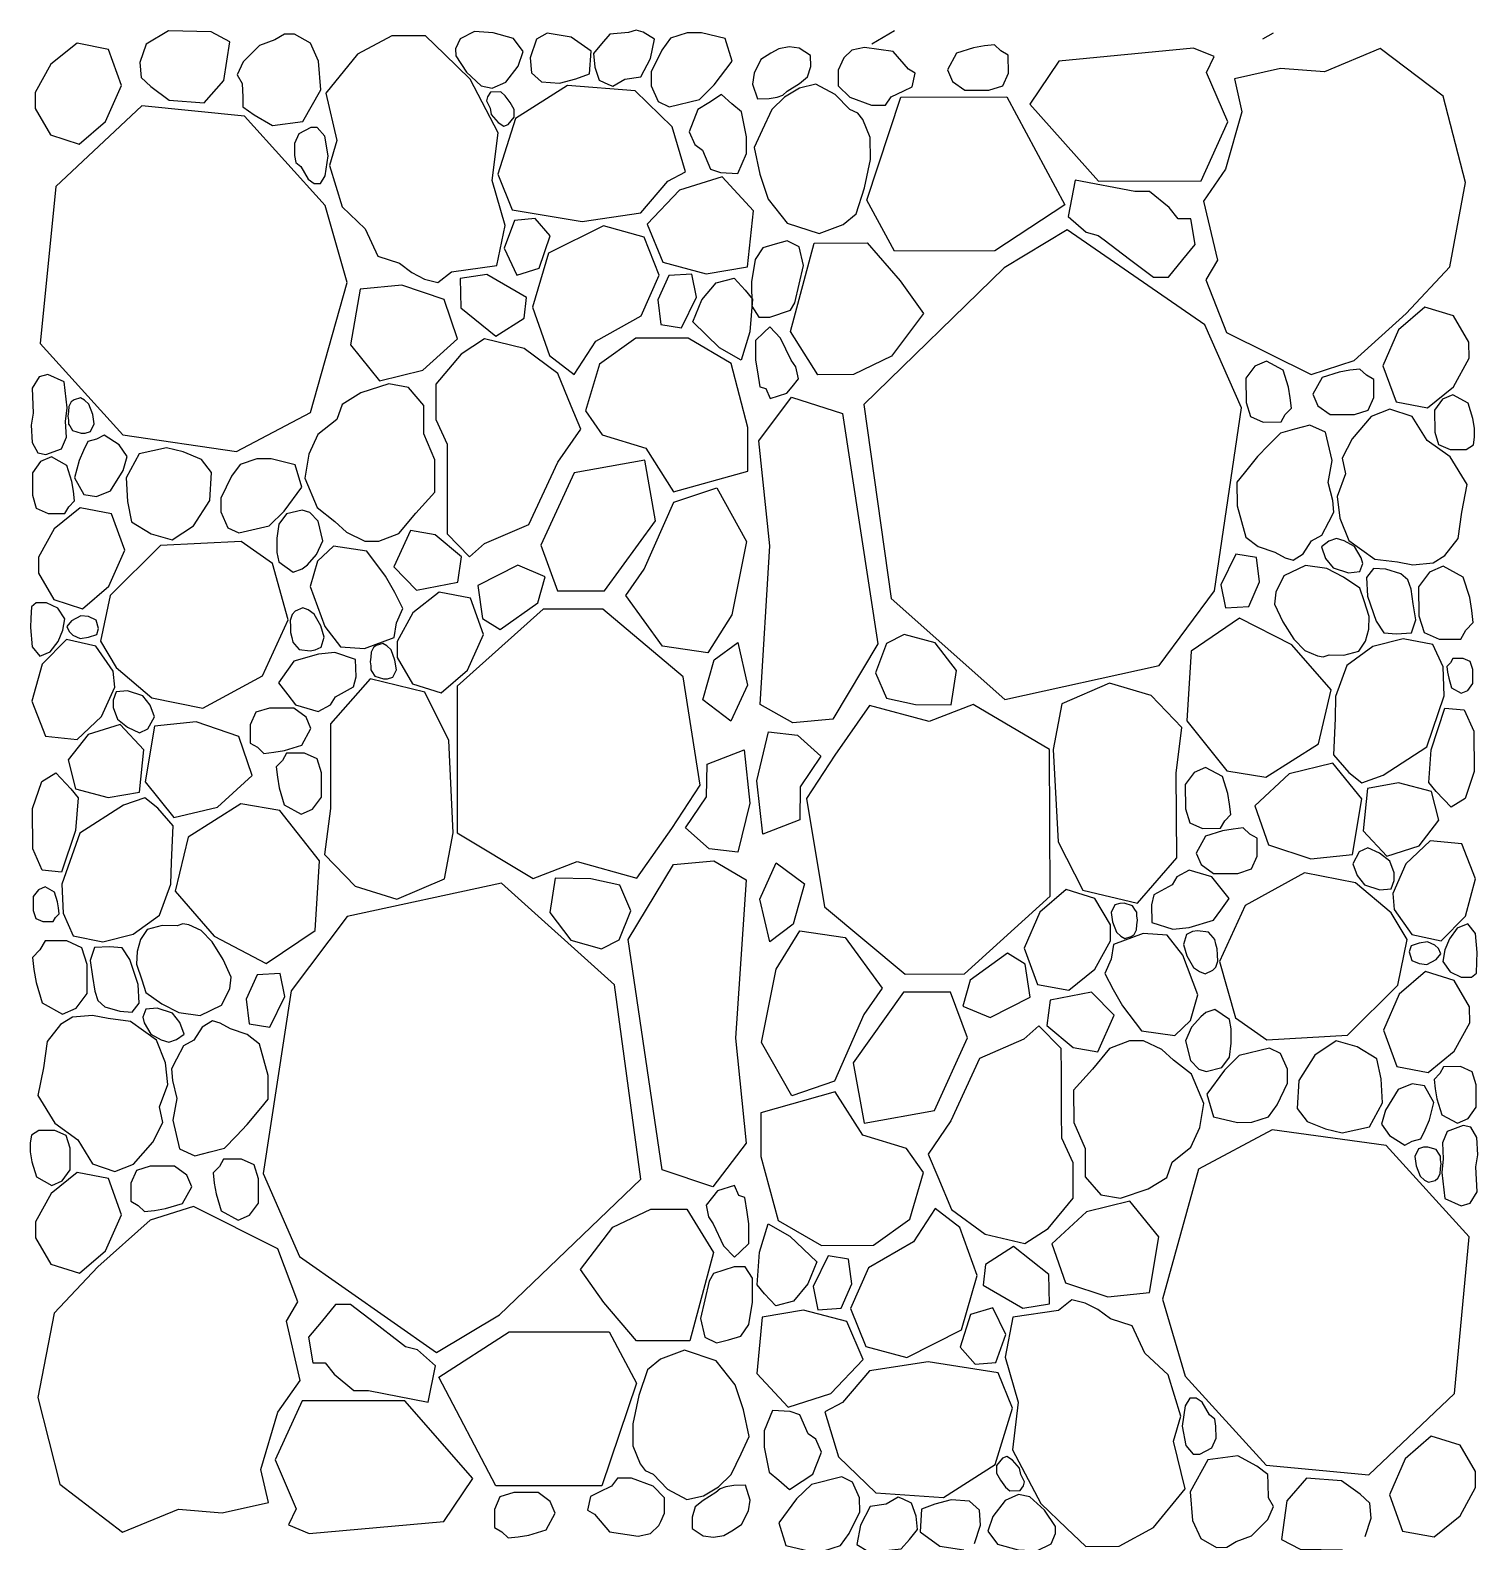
# Model space of a CAD drawing. Header units: millimetres. Extents: x 10227 to 13232, y 2 to 9351.
# Drawn here: x 11743.6 to 11919.5, y 7292.8 to 7476.5 of the extents above; entities that cross this region are included whole.
import ezdxf

# ---------------------------------------------------------------- set-up
doc = ezdxf.new("R2010")
doc.units = ezdxf.units.MM
doc.layers.add('RETINO', color=20, linetype='Continuous')

msp = doc.modelspace()

# ---------------------------------------------------------------- linework, layer by layer
at = {"layer": 'RETINO'}
for points in [[(11760.39, 7476.45), (11757.64, 7474.86)], [(11767.11, 7470.44), (11767.82, 7475.14), (11765.55, 7476.32), (11760.39, 7476.45)], [(11796.6, 7471.44), (11798.36, 7469.77), (11799.71, 7469.51), (11801.38, 7470.21), (11802.88, 7472.17), (11803.49, 7473.93), (11802.31, 7475.51), (11799.83, 7476.23), (11797.56, 7476.37), (11795.81, 7475.5), (11795.25, 7474.28), (11795.28, 7473.43), (11796.6, 7471.44)], [(11815.82, 7470.6), (11817.79, 7470.85), (11818.97, 7473.11), (11819.44, 7475.46), (11818.07, 7476.29), (11817.23, 7476.53), (11816.3, 7476.27), (11814.03, 7476.04), (11813.02, 7474.9), (11812.03, 7473.69), (11812.18, 7472.06), (11812.73, 7470.48), (11813.86, 7469.94), (11814.36, 7469.72), (11815.82, 7470.6)], [(11821.21, 7467.24), (11824.91, 7468.12), (11826.71, 7469.88), (11828.89, 7472.79), (11828.05, 7475.53), (11825.14, 7476.23), (11823.43, 7476.23), (11821.4, 7475.57), (11820.33, 7474.13), (11819.05, 7471.48), (11819.05, 7469.79), (11819.89, 7467.87), (11821.21, 7467.24)], [(11848.62, 7476.45), (11845.87, 7474.86)], [(11746.03, 7463.8), (11749.52, 7462.7), (11752.72, 7465.44), (11754.66, 7469.81), (11753.07, 7474.21), (11749.26, 7474.95), (11746.08, 7472.4), (11744.17, 7468.96), (11744.17, 7467.01), (11746.03, 7463.8)], [(11757.64, 7474.86), (11756.89, 7472.62), (11757.04, 7470.78)], [(11773.02, 7464.96), (11776.7, 7465.42), (11778.88, 7469.29), (11778.6, 7472.78), (11777.62, 7474.96), (11775.7, 7476.07), (11774.46, 7476.05), (11773.29, 7475.37), (11771.43, 7474.67), (11769.44, 7472.7), (11768.73, 7471.13), (11769.34, 7470.07), (11769.39, 7468.39), (11769.41, 7467.24), (11770.77, 7466.24), (11773.02, 7464.96)], [(11794.75, 7447.17), (11800.3, 7447.93), (11801.28, 7452.81), (11799.71, 7458.28), (11800.44, 7464.06), (11797.04, 7470.6), (11793.91, 7473.62), (11791.6, 7475.86), (11787.53, 7475.86), (11783.36, 7473.62), (11779.48, 7468.9), (11780.85, 7463.12), (11779.94, 7460.08), (11781.46, 7455.06), (11784.27, 7452.4), (11785.8, 7449.09), (11788.45, 7448.22), (11789.96, 7447.08), (11791.49, 7446.27), (11793.11, 7445.87), (11794.75, 7447.17)], [(11805.1, 7475.43), (11804.35, 7473.19), (11804.51, 7471.35)], [(11806.41, 7476.18), (11805.1, 7475.43)], [(11811.54, 7471.23), (11811.73, 7473.97), (11809.33, 7475.7), (11806.41, 7476.18)], [(11835.57, 7469.11), (11837.09, 7470.06), (11838.05, 7470.87), (11838.43, 7472.13), (11838.42, 7473.47), (11837.04, 7474.36), (11835.81, 7474.52), (11834.55, 7474.29), (11833.57, 7473.76), (11832.39, 7472.98), (11831.55, 7471.31), (11831.37, 7469.99), (11831.96, 7468.19), (11833.37, 7468.23), (11834.36, 7468.39), (11835.04, 7468.64), (11835.57, 7469.11)], [(11850.3, 7471.8), (11848.46, 7473.95), (11844.98, 7474.45), (11843.45, 7474.12), (11842.47, 7473.16), (11842.23, 7472.66), (11841.76, 7471.66), (11841.77, 7469.79), (11843.19, 7468.39), (11845.81, 7467.41), (11847.53, 7467.42), (11848.23, 7468.42), (11849.75, 7469.16), (11850.77, 7469.66), (11851.12, 7471.31), (11850.3, 7471.8)], [(11858.24, 7474.41), (11856.17, 7473.76), (11855.06, 7471.72), (11855.66, 7470.31), (11857.15, 7469.23), (11860.1, 7469.25), (11861.79, 7469.78), (11862.46, 7471.32), (11862.45, 7473.52), (11861.56, 7474.02), (11860.77, 7474.77), (11859.54, 7474.62), (11858.24, 7474.41)], [(11894.64, 7476.18), (11893.33, 7475.43)], [(11886.55, 7471.38), (11887.48, 7473.33), (11884.95, 7474.36), (11868.59, 7472.79), (11865.08, 7467.55), (11873.42, 7458.17), (11885.91, 7458.24), (11889.15, 7465.41), (11886.55, 7471.38)], [(11895.55, 7471.9), (11889.94, 7470.62), (11890.85, 7466.63), (11888.86, 7459.64), (11886.16, 7455.76), (11887.87, 7448.57), (11886.48, 7446.2), (11888.97, 7439.8), (11899.26, 7434.68), (11904.51, 7436.38), (11910.82, 7442.11), (11916.12, 7447.76), (11918.02, 7458.02), (11915.3, 7468.53), (11907.64, 7474.31), (11900.87, 7471.49), (11895.55, 7471.9)], [(11757.04, 7470.78), (11758.23, 7469.71)], [(11804.51, 7471.35), (11805.69, 7470.28)], [(11805.69, 7470.28), (11807.9, 7470.11), (11809.89, 7470.63), (11811.54, 7471.23)], [(11758.23, 7469.71), (11760.44, 7468.05), (11764.7, 7467.72), (11767.11, 7470.44)], [(11799.61, 7466.3), (11800.43, 7465.31), (11801.14, 7464.88), (11801.66, 7465.07), (11802.4, 7465.96), (11802.4, 7466.88), (11801.91, 7467.76), (11801.3, 7468.58), (11800.78, 7469.05), (11799.51, 7469), (11799.13, 7468.44), (11799.02, 7467.97), (11799.45, 7467.08), (11799.61, 7466.3)], [(11800.41, 7459.02), (11802.14, 7454.7), (11810.64, 7453.29), (11817.77, 7454.35), (11821.05, 7458.2), (11823.23, 7459.32), (11821.59, 7464.78), (11817.08, 7469.18), (11808.86, 7469.83), (11802.53, 7465.82), (11800.41, 7459.02)], [(11843.19, 7466.91), (11841.42, 7468.72), (11839.07, 7469.96), (11837.06, 7469.49), (11835.25, 7468.41), (11833.69, 7466.9), (11832.52, 7464.38), (11831.54, 7462.27), (11832.23, 7459.02), (11833.28, 7455.99), (11835.58, 7453.1), (11839.45, 7451.84), (11842.38, 7452.93), (11843.94, 7454.23), (11844.99, 7457.38), (11845.69, 7460.81), (11845.67, 7463.49), (11844.77, 7465.67), (11844.17, 7466.47), (11843.19, 7466.91)], [(11779.4, 7455.22), (11769.59, 7466.09), (11757.14, 7467.36), (11746.68, 7457.52), (11744.78, 7438.47), (11754.82, 7427.35), (11768.64, 7425.34), (11777.63, 7430.08), (11782.09, 7445.87), (11779.4, 7455.22)], [(11829.57, 7459.12), (11830.62, 7461.56), (11830.62, 7463.56), (11830.02, 7466.6), (11828.86, 7467.6), (11827.57, 7468.72), (11826.03, 7467.72), (11824.73, 7466.88), (11823.67, 7464.2), (11824.34, 7462.64), (11825.27, 7461.96), (11826.27, 7459.66), (11827.45, 7459.25), (11829.57, 7459.12)], [(11869.32, 7455.29), (11860.8, 7449.73), (11848.63, 7449.66), (11845.26, 7455.88), (11849.39, 7468.38), (11862.29, 7468.45), (11869.32, 7455.29)], [(11776.46, 7459.97), (11777.34, 7458.42), (11778.06, 7457.91), (11778.86, 7457.91), (11779.43, 7458.82), (11779.77, 7461.28), (11779.37, 7463.66), (11778.46, 7464.71), (11777.66, 7464.71), (11776.2, 7463.94), (11775.69, 7462.77), (11775.69, 7461.31), (11775.83, 7460.47), (11776.46, 7459.97)], [(11825.74, 7446.93), (11830.76, 7447.77), (11831.47, 7454.59), (11827.69, 7458.7), (11822.49, 7457.08), (11818.54, 7452.97), (11820.47, 7448.33), (11825.74, 7446.93)], [(11882.02, 7454.99), (11879.62, 7456.95), (11877.85, 7456.94), (11870.57, 7458.3), (11869.72, 7453.88), (11871.91, 7451.97), (11873.39, 7451.59), (11874.09, 7451.04), (11877.17, 7448.72), (11880.1, 7446.51), (11881.91, 7446.52), (11883.66, 7448.65), (11885.18, 7450.5), (11884.62, 7453.6), (11883.11, 7453.59), (11882.02, 7454.99)], [(11804.93, 7453.63), (11802.41, 7453.42), (11801.18, 7450.05), (11802.73, 7446.78), (11805.43, 7447.6), (11806.75, 7451.56), (11804.93, 7453.63)], [(11812.31, 7438.72), (11817.83, 7441.83), (11820.02, 7446.78), (11818.18, 7451.39), (11813.23, 7452.77), (11806.56, 7449.43), (11804.61, 7442.87), (11806.68, 7436.99), (11809.67, 7434.69), (11812.31, 7438.72)], [(11837.01, 7450.21), (11835.57, 7450.92), (11834.13, 7450.51), (11832.62, 7450.08), (11831.67, 7448.66), (11831.24, 7445.95), (11831.26, 7443), (11832.13, 7441.64), (11833.48, 7441.65), (11835.99, 7442.49), (11836.5, 7443.41), (11837.56, 7447.95), (11837.01, 7450.21)], [(11849.3, 7446.08), (11852.14, 7442.1), (11848.27, 7436.9), (11843.65, 7434.69), (11839.29, 7434.66), (11835.99, 7439.92), (11838.84, 7450.66), (11845.28, 7450.7), (11849.3, 7446.08)], [(11886.33, 7440.71), (11869.6, 7452.27), (11861.96, 7447.64), (11844.89, 7431.05), (11848.22, 7407.47), (11862.03, 7395.18), (11880.78, 7399.32), (11887.52, 7408.41), (11890.79, 7430.62), (11886.33, 7440.71)], [(11803.59, 7441.53), (11803.9, 7444.03), (11799.08, 7446.85), (11795.84, 7446.35), (11795.9, 7442.77), (11800.15, 7439.36), (11803.59, 7441.53)], [(11820.22, 7440.77), (11822.71, 7440.37), (11824.56, 7444.08), (11823.99, 7446.9), (11821.17, 7446.74), (11819.84, 7443.76), (11820.22, 7440.77)], [(11788.73, 7445.55), (11783.66, 7445.04), (11782.5, 7438.28), (11786, 7433.93), (11791.29, 7435.2), (11795.51, 7439.03), (11793.89, 7443.8), (11788.73, 7445.55)], [(11831.05, 7439.87), (11829.97, 7436.43), (11827.35, 7437.92), (11824.09, 7441.09), (11825.18, 7443.76), (11826.94, 7445.84), (11829.11, 7446.38), (11830.46, 7444.93), (11831.36, 7443.84), (11831.05, 7439.87)], [(11916.56, 7441.8), (11913.07, 7442.89), (11909.89, 7440.13), (11907.97, 7435.75), (11909.58, 7431.36), (11913.4, 7430.64), (11916.57, 7433.2), (11918.45, 7436.66), (11918.44, 7438.61), (11916.56, 7441.8)], [(11836.06, 7436.44), (11834.78, 7439.1), (11833.47, 7440.5), (11832.75, 7439.81), (11831.72, 7438.81), (11831.74, 7436.43), (11831.96, 7435), (11832.24, 7433.2), (11832.96, 7433), (11833.52, 7431.76), (11835.55, 7432.42), (11836.16, 7433.18), (11836.94, 7434.17), (11836.64, 7435.61), (11836.06, 7436.44)], [(11798.79, 7414.16), (11804.16, 7416.47), (11807.7, 7424.03), (11810.48, 7428.05), (11809.33, 7430.84), (11807.69, 7434.79), (11803.62, 7437.85), (11798.79, 7439.01), (11795.93, 7437.17), (11792.87, 7433.5), (11792.87, 7429.21), (11794.23, 7426.21), (11794.23, 7423.21), (11794.23, 7418.24), (11794.23, 7415.32), (11796.95, 7412.52), (11798.79, 7414.16)], [(11818.41, 7425.72), (11821.75, 7420.41), (11830.8, 7422.93), (11830.8, 7428.25), (11828.76, 7436.02), (11823.52, 7439.09), (11817.18, 7439.09), (11812.76, 7435.95), (11811.05, 7430.29), (11813.1, 7427.36), (11818.41, 7425.72)], [(11896.51, 7433.13), (11895.86, 7435.2), (11893.82, 7436.32), (11892.41, 7435.71), (11891.33, 7434.23), (11891.35, 7431.27), (11891.88, 7429.59), (11893.42, 7428.91), (11895.62, 7428.92), (11896.12, 7429.82), (11896.87, 7430.6), (11896.72, 7431.83), (11896.51, 7433.13)], [(11743.67, 7428.52), (11743.79, 7426.44), (11744.49, 7425.15), (11745.45, 7424.95), (11747.37, 7425.65), (11747.96, 7427.05), (11747.87, 7428.98), (11748.06, 7430.63), (11747.7, 7433.8), (11745.72, 7434.69), (11744.64, 7434.42), (11743.78, 7433.04), (11743.9, 7430), (11743.67, 7428.52)], [(11902.66, 7434.98), (11900.59, 7434.33), (11899.47, 7432.29), (11900.08, 7430.89), (11901.56, 7429.81), (11904.52, 7429.82), (11906.2, 7430.35), (11906.88, 7431.89), (11906.87, 7434.09), (11905.97, 7434.59), (11905.19, 7435.34), (11903.96, 7435.2), (11902.66, 7434.98)], [(11778.43, 7418.51), (11780.6, 7416.8), (11782.01, 7415.51), (11784.23, 7414.42), (11785.92, 7414.42), (11788.38, 7415.35), (11790.43, 7417.84), (11792.76, 7420.37), (11792.76, 7424.32), (11791.4, 7427.49), (11791.4, 7430.92), (11789.53, 7433.11), (11787.14, 7433.55), (11783.74, 7432.44), (11781.47, 7431.05), (11780.82, 7429.21), (11778.54, 7427.41), (11777.43, 7425), (11776.94, 7422.1), (11778.43, 7418.51)], [(11918.92, 7429.35), (11918.34, 7431.22), (11916.5, 7432.22), (11915.23, 7431.68), (11914.26, 7430.34), (11914.28, 7427.68), (11914.75, 7426.17), (11916.14, 7425.56), (11918.11, 7425.57), (11918.99, 7426.14), (11919.13, 7427.07), (11919.11, 7428.18), (11918.92, 7429.35)], [(11748.71, 7427.86), (11749.76, 7427.57), (11750.25, 7427.57), (11750.89, 7427.75), (11751.33, 7428.67), (11751.16, 7429.81), (11750.69, 7431.07), (11750.18, 7431.55), (11749.69, 7431.83), (11748.89, 7431.62), (11748.55, 7431.35), (11748.27, 7430.79), (11748.2, 7430.18), (11748.13, 7429.61), (11748.2, 7429.12), (11748.2, 7428.66), (11748.36, 7428.44), (11748.71, 7427.86)], [(11832.12, 7426.62), (11836.11, 7431.93)], [(11836.11, 7431.93), (11842.28, 7429.93), (11846.6, 7401.94), (11841.14, 7392.8), (11836.24, 7392.33), (11832.3, 7394.59), (11833.47, 7413.87)], [(11907.01, 7412.23), (11909.75, 7411.91), (11911.63, 7411.55), (11914.09, 7411.78), (11915.53, 7412.67), (11917.14, 7414.75), (11917.58, 7417.95), (11918.24, 7421.31), (11916.17, 7424.68), (11913.35, 7426.67), (11911.56, 7429.59), (11908.81, 7430.48), (11906.55, 7429.6), (11904.23, 7426.88), (11903.03, 7424.5), (11903.44, 7422.6), (11902.43, 7419.87), (11902.76, 7417.23), (11903.86, 7414.51), (11907.01, 7412.23)], [(11901.81, 7424.22), (11901, 7427.67), (11899.1, 7428.52), (11897.25, 7428.03), (11895.52, 7427.56), (11894.08, 7426.08), (11892.76, 7424.71), (11891.13, 7422.69), (11890.24, 7421.59), (11890.26, 7418.72), (11891.34, 7414.9), (11892.84, 7413.76), (11894.85, 7413.08), (11896.11, 7412.4), (11897.08, 7412.11), (11898.3, 7412.88), (11899.31, 7414.46), (11900.56, 7415.15), (11901.41, 7416.79), (11902.02, 7417.97), (11901.89, 7419.38), (11901.33, 7421.56), (11901.81, 7424.22)], [(11749.53, 7424.23), (11748.96, 7422.13), (11750.09, 7420.09), (11751.6, 7419.85), (11753.31, 7420.53), (11754.88, 7423.03), (11755.34, 7424.73), (11754.39, 7426.13), (11752.54, 7427.3), (11751.63, 7426.82), (11750.58, 7426.56), (11750.04, 7425.44), (11749.53, 7424.23)], [(11833.47, 7413.87), (11832.12, 7426.62)], [(11763.41, 7416.3), (11765.38, 7419.39), (11765.59, 7422.78), (11764.39, 7424.37), (11762.17, 7425.28), (11760.13, 7425.76), (11756.8, 7425.06), (11755.22, 7422.14), (11755.37, 7419.24), (11755.89, 7416.78), (11758.26, 7415.33), (11760.82, 7414.58), (11763.41, 7416.3)], [(11748.61, 7421.69), (11748.02, 7423.62), (11746.13, 7424.67), (11744.83, 7424.11), (11743.82, 7422.74), (11743.82, 7420), (11744.3, 7418.43), (11745.73, 7417.79), (11747.76, 7417.79), (11748.24, 7418.62), (11748.93, 7419.34), (11748.81, 7420.49), (11748.61, 7421.69)], [(11768.9, 7415.43), (11772.6, 7416.31), (11774.41, 7418.07), (11776.58, 7420.98), (11775.75, 7423.72), (11772.83, 7424.42), (11771.12, 7424.42), (11769.1, 7423.76), (11768.03, 7422.32), (11766.74, 7419.67), (11766.74, 7417.98), (11767.58, 7416.06), (11768.9, 7415.43)], [(11807.65, 7408.38), (11813.37, 7408.38), (11819.55, 7416.91), (11818.25, 7424.26), (11809.7, 7422.75), (11805.62, 7413.93)], [(11820.41, 7401.67), (11815.98, 7407.84), (11818.2, 7411.03), (11821.8, 7419.15), (11827.03, 7420.89), (11830.64, 7414.38), (11828.83, 7405.49)], [(11746.42, 7407.33), (11749.91, 7406.22), (11753.1, 7408.96), (11755.05, 7413.33), (11753.46, 7417.73), (11749.64, 7418.47), (11746.47, 7415.93), (11744.56, 7412.48), (11744.56, 7410.53), (11746.42, 7407.33)], [(11779.13, 7414.47), (11778.55, 7416.85), (11777.53, 7417.91), (11776.63, 7418.2), (11774.72, 7417.73), (11773.79, 7416.49), (11773.55, 7414.79), (11773.55, 7413.06), (11773.77, 7411.9), (11775.54, 7410.67), (11776.62, 7411.05), (11777.25, 7411.57), (11778.37, 7412.8), (11779.13, 7414.47)], [(11789.8, 7415.72), (11787.77, 7411.32), (11790.5, 7408.48), (11795.55, 7409.43), (11795.97, 7412.51), (11792.77, 7415.2), (11789.8, 7415.72)], [(11773.01, 7411.71), (11769.22, 7414.4), (11759.41, 7413.91), (11753.27, 7407.83), (11752.09, 7402.29), (11754.02, 7399.06), (11758.36, 7395.37), (11764.54, 7394.12), (11771.79, 7398.05), (11774.93, 7404.85), (11773.01, 7411.71)], [(11786.76, 7410.18), (11784.46, 7413.21), (11780.43, 7413.82), (11778.48, 7411.99), (11777.59, 7408.9), (11779.38, 7404.05), (11781.26, 7401.59), (11784.2, 7401.4), (11787.8, 7402.73), (11788.1, 7404.5), (11788.86, 7406.23), (11787.89, 7408.17), (11786.76, 7410.18)], [(11805.62, 7413.93), (11807.65, 7408.38)], [(11904.53, 7413.78), (11903.29, 7414.46), (11902.33, 7414.75), (11901.43, 7414.42), (11900.51, 7413.75), (11901.02, 7412.34), (11901.92, 7411.19), (11903.8, 7410.59), (11905.17, 7410.73), (11905.54, 7411.73), (11905.34, 7412.41), (11904.53, 7413.78)], [(11892.6, 7412.46), (11890.11, 7412.85), (11888.27, 7409.12), (11888.86, 7406.31), (11891.68, 7406.48), (11893, 7409.47), (11892.6, 7412.46)], [(11798.54, 7405.02), (11800.69, 7403.7), (11805.26, 7406.92), (11806.14, 7410.08), (11802.85, 7411.51), (11797.99, 7409.05), (11798.54, 7405.02)], [(11901.44, 7400.61), (11903.25, 7400.55), (11905.06, 7401.06), (11905.87, 7402.29), (11906.27, 7403.74), (11906.33, 7405.29), (11905.7, 7407.16), (11905.16, 7408.73), (11903.21, 7410.07), (11901.17, 7411.11), (11898.57, 7411.46), (11895.96, 7410.22), (11894.98, 7408.21), (11894.82, 7406.78), (11895.82, 7404.64), (11897.16, 7402.52), (11898.48, 7401.15), (11900.02, 7400.47), (11900.72, 7400.35), (11901.44, 7400.61)], [(11910.16, 7410.47), (11908.35, 7411.02), (11906.84, 7411.12), (11906, 7410), (11906.11, 7407.74), (11907.16, 7404.71), (11908.08, 7403.29), (11909.63, 7403.17), (11911.45, 7403.27), (11911.97, 7404.86), (11911.68, 7406.79), (11911.4, 7408.59), (11911, 7409.73), (11910.16, 7410.47)], [(11918.54, 7407.57), (11917.76, 7410.06), (11915.31, 7411.39), (11913.63, 7410.67), (11912.33, 7408.89), (11912.35, 7405.34), (11912.98, 7403.32), (11914.84, 7402.51), (11917.47, 7402.52), (11918.08, 7403.6), (11918.97, 7404.53), (11918.8, 7406.01), (11918.54, 7407.57)], [(11790.04, 7397.1), (11793.52, 7395.99), (11796.72, 7398.73), (11798.66, 7403.1), (11797.07, 7407.5), (11793.26, 7408.24), (11790.08, 7405.7), (11788.17, 7402.25), (11788.17, 7400.3), (11790.04, 7397.1)], [(11743.79, 7401.6), (11744.72, 7400.45), (11746, 7400.96), (11746.95, 7402.25), (11747.54, 7403.59), (11747.77, 7404.99), (11746.91, 7406.27), (11745.55, 7406.93), (11744.3, 7406.93), (11743.72, 7406.45), (11743.63, 7405.05), (11743.59, 7403.95), (11743.79, 7401.6)], [(11749.65, 7402.61), (11750.66, 7402.74), (11751.64, 7403.1), (11751.87, 7403.82), (11751.56, 7404.84), (11750.66, 7405.25), (11749.72, 7405.36), (11748.58, 7404.76), (11748.02, 7404.06), (11748.31, 7403.43), (11748.75, 7403.01), (11749.65, 7402.61)], [(11776.24, 7401.27), (11777.58, 7401.1), (11778.19, 7401.2), (11778.94, 7401.53), (11779.31, 7402.74), (11778.89, 7404.12), (11778.08, 7405.57), (11777.36, 7406.07), (11776.71, 7406.33), (11775.77, 7405.92), (11775.4, 7405.53), (11775.16, 7404.79), (11775.19, 7404.02), (11775.21, 7403.31), (11775.38, 7402.72), (11775.47, 7402.16), (11775.7, 7401.91), (11776.24, 7401.27)], [(11817.31, 7373.48), (11821.54, 7379.51), (11825.01, 7384.75), (11822.91, 7397.92), (11813.16, 7406.16), (11805.92, 7406.16), (11795.46, 7396.79), (11795.46, 7378.96), (11804.71, 7373.42), (11810.04, 7375.48), (11817.31, 7373.48)], [(11828.83, 7405.49), (11825.92, 7400.84)], [(11901.69, 7396.36), (11896.91, 7401.82), (11890.55, 7405.08), (11884.66, 7401.05), (11884.16, 7392.57)], [(11853.55, 7402.07), (11849.8, 7403.07), (11847.66, 7401.97)], [(11751.54, 7401.68), (11747.97, 7402.49), (11745.02, 7399.49), (11743.75, 7394.98), (11745.4, 7390.73), (11749.26, 7390.3), (11752.21, 7393.11), (11753.83, 7396.7), (11753.66, 7398.64), (11751.54, 7401.68)], [(11783.12, 7400.05), (11780.59, 7400.88), (11778.6, 7400.7), (11775.62, 7399.84), (11774.73, 7398.6), (11773.73, 7397.21), (11774.86, 7395.76), (11775.81, 7394.54), (11778.57, 7393.72), (11780.06, 7394.53), (11780.66, 7395.51), (11782.87, 7396.71), (11783.17, 7397.92), (11783.12, 7400.05)], [(11785.46, 7398), (11786.5, 7397.71), (11787, 7397.71), (11787.63, 7397.89), (11788.07, 7398.8), (11787.9, 7399.95), (11787.44, 7401.2), (11786.92, 7401.69), (11786.43, 7401.97), (11785.63, 7401.76), (11785.3, 7401.49), (11785.01, 7400.93), (11784.95, 7400.31), (11784.88, 7399.75), (11784.95, 7399.26), (11784.95, 7398.8), (11785.1, 7398.57), (11785.46, 7398)], [(11825.92, 7400.84), (11820.41, 7401.67)], [(11828.73, 7392.54), (11825.34, 7395.13), (11826.71, 7400), (11829.59, 7402.12), (11830.75, 7396.94), (11828.73, 7392.54)], [(11847.66, 7401.97), (11846.3, 7398.44), (11847.63, 7395.34)], [(11847.63, 7395.34), (11851.18, 7394.57), (11855.49, 7394.53), (11856.14, 7398.72), (11853.55, 7402.07)], [(11902.17, 7392.87), (11901.96, 7388.44), (11903.86, 7386.31), (11905.44, 7385.06), (11908, 7385.97), (11913.31, 7389.41), (11915.45, 7395.62), (11915.3, 7399.14), (11914.04, 7401.88), (11910.45, 7402.57), (11906.77, 7401.63), (11903.58, 7399.3), (11902.24, 7395.54), (11902.17, 7392.87)], [(11915.98, 7397.76), (11916.34, 7396.58), (11917.51, 7395.95), (11918.31, 7396.29), (11918.92, 7397.14), (11918.91, 7398.82), (11918.61, 7399.78), (11917.73, 7400.16), (11916.48, 7400.16), (11916.2, 7399.65), (11915.77, 7399.2), (11915.85, 7398.5), (11915.98, 7397.76)], [(11788.12, 7370.93), (11793.91, 7373.4), (11794.99, 7378.96), (11794.45, 7390.19), (11791.52, 7396.06), (11784.87, 7397.7), (11780.06, 7392.23), (11780.06, 7381.94), (11779.34, 7376.36), (11783.06, 7372.48), (11788.12, 7370.93)], [(11754.16, 7392.78), (11755.39, 7391.81), (11756.83, 7391.11), (11757.87, 7391.63), (11758.66, 7393.07), (11758.15, 7394.49), (11757.26, 7395.64), (11755.38, 7396.25), (11754.01, 7396.12), (11753.63, 7395.12), (11753.63, 7394.2), (11754.16, 7392.78)], [(11874.75, 7397.17), (11868.96, 7394.67), (11867.92, 7389.11), (11868.52, 7377.88), (11871.49, 7372.02), (11878.14, 7370.43), (11882.92, 7375.93), (11882.86, 7386.21), (11883.56, 7391.79), (11879.82, 7395.65), (11874.75, 7397.17)], [(11893.75, 7385.73), (11900.14, 7389.79), (11901.69, 7396.36)], [(11774.48, 7388.98), (11776.56, 7389.61), (11777.69, 7391.65), (11777.09, 7393.05), (11775.61, 7394.14), (11772.65, 7394.14), (11770.97, 7393.63), (11770.28, 7392.09), (11770.28, 7389.89), (11771.17, 7389.38), (11771.95, 7388.63), (11773.18, 7388.77), (11774.48, 7388.98)], [(11845.57, 7394.46), (11841.37, 7388.4), (11837.93, 7383.15), (11840.11, 7369.99), (11849.9, 7361.81), (11857.14, 7361.85), (11867.55, 7371.28), (11867.45, 7389.11), (11858.16, 7394.59), (11852.84, 7392.5), (11845.57, 7394.46)], [(11913.84, 7389.07), (11915.53, 7394.13), (11917.85, 7393.93), (11919.04, 7391.33), (11919.07, 7386.43), (11917.98, 7383.13), (11916.27, 7382.1), (11914.45, 7384.01), (11913.55, 7385.1), (11913.84, 7389.07)], [(11753.04, 7383.26), (11756.83, 7383.9), (11757.37, 7389.05), (11754.51, 7392.16), (11750.59, 7390.93), (11748.17, 7387.83), (11749.06, 7384.32), (11753.04, 7383.26)], [(11763.75, 7392.45), (11758.68, 7391.94), (11757.52, 7385.18), (11761.02, 7380.83), (11766.32, 7382.1), (11770.53, 7385.93), (11768.92, 7390.7), (11763.75, 7392.45)], [(11884.16, 7392.57), (11889, 7386.51), (11893.75, 7385.73)], [(11837.17, 7384.56), (11837.13, 7380.55), (11832.63, 7378.8), (11831.9, 7385.29), (11833.31, 7391.26)], [(11833.31, 7391.26), (11836.83, 7390.86)], [(11836.83, 7390.86), (11839.68, 7388.3), (11837.17, 7384.56)], [(11773.81, 7384.45), (11774.44, 7382.37), (11776.48, 7381.25), (11777.88, 7381.84), (11778.97, 7383.32), (11778.97, 7386.28), (11778.46, 7387.96), (11776.91, 7388.65), (11774.72, 7388.65), (11774.21, 7387.76), (11773.46, 7386.98), (11773.6, 7385.75), (11773.81, 7384.45)], [(11825.76, 7383.33), (11825.83, 7387.34), (11830.33, 7389.07), (11831.02, 7382.57), (11829.59, 7376.61)], [(11749.07, 7379.25), (11747.35, 7374.2), (11745.03, 7374.42), (11743.86, 7377.03), (11743.85, 7381.93), (11744.96, 7385.22), (11746.68, 7386.25), (11748.49, 7384.32), (11749.39, 7383.23), (11749.07, 7379.25)], [(11889.13, 7383.74), (11888.49, 7385.81), (11886.44, 7386.93), (11885.04, 7386.32), (11883.96, 7384.84), (11883.98, 7381.88), (11884.5, 7380.2), (11886.05, 7379.52), (11888.24, 7379.53), (11888.75, 7380.43), (11889.49, 7381.21), (11889.35, 7382.44), (11889.13, 7383.74)], [(11899.24, 7375.8), (11904.3, 7376.34), (11905.42, 7383.1), (11901.89, 7387.43), (11896.61, 7386.13), (11892.41, 7382.27), (11894.06, 7377.52), (11899.24, 7375.8)], [(11909.89, 7385.04), (11906.1, 7384.38), (11905.6, 7379.23), (11908.47, 7376.14), (11912.39, 7377.39), (11914.79, 7380.5), (11913.88, 7384.01), (11909.89, 7385.04)], [(11760.72, 7375.39), (11760.95, 7379.82), (11759.06, 7381.96), (11757.49, 7383.22), (11754.92, 7382.32), (11749.59, 7378.92), (11747.42, 7372.72), (11747.55, 7369.19), (11748.79, 7366.45), (11752.38, 7365.73), (11756.07, 7366.66), (11759.27, 7368.97), (11760.64, 7372.73), (11760.72, 7375.39)], [(11826.07, 7377.02), (11823.23, 7379.6), (11825.76, 7383.33)], [(11769.17, 7382.49), (11762.76, 7378.46), (11761.18, 7371.9)], [(11778.73, 7375.59), (11773.92, 7381.68), (11769.17, 7382.49)], [(11888.48, 7379.21), (11886.41, 7378.56), (11885.3, 7376.52), (11885.9, 7375.11), (11887.39, 7374.03), (11890.34, 7374.05), (11892.02, 7374.58), (11892.7, 7376.12), (11892.69, 7378.32), (11891.79, 7378.82), (11891.01, 7379.57), (11889.78, 7379.42), (11888.48, 7379.21)], [(11829.59, 7376.61), (11826.07, 7377.02)], [(11908.83, 7375.51), (11907.59, 7376.49), (11906.15, 7377.17), (11905.11, 7376.65), (11904.33, 7375.2), (11904.85, 7373.79), (11905.75, 7372.64), (11907.62, 7372.04), (11908.99, 7372.18), (11909.37, 7373.18), (11909.36, 7374.11), (11908.83, 7375.51)], [(11911.5, 7366.63), (11915.07, 7365.85), (11918.01, 7368.86), (11919.25, 7373.38), (11917.58, 7377.62), (11913.71, 7378.02), (11910.78, 7375.2), (11909.18, 7371.6), (11909.36, 7369.66), (11911.5, 7366.63)], [(11761.18, 7371.9), (11765.93, 7366.41), (11772.26, 7363.11), (11778.18, 7367.12), (11778.73, 7375.59)], [(11826.55, 7335.95), (11820.39, 7337.99), (11816.23, 7366), (11821.75, 7375.12), (11826.65, 7375.56), (11830.58, 7373.27), (11829.3, 7354)], [(11834.25, 7375.34), (11837.66, 7372.77), (11836.32, 7367.89), (11833.45, 7365.74), (11832.26, 7370.92), (11834.25, 7375.34)], [(11815.24, 7372.61), (11811.7, 7373.4), (11807.38, 7373.46), (11806.71, 7369.28), (11809.28, 7365.91)], [(11879.91, 7368.09), (11882.44, 7367.27), (11884.43, 7367.46), (11887.4, 7368.34), (11888.29, 7369.58), (11889.28, 7370.98), (11888.15, 7372.42), (11887.19, 7373.63), (11884.42, 7374.44), (11882.93, 7373.62), (11882.35, 7372.64), (11880.14, 7371.43), (11879.84, 7370.21), (11879.91, 7368.09)], [(11890.08, 7356.48), (11893.89, 7353.81), (11903.7, 7354.36), (11909.8, 7360.47), (11910.95, 7366.02), (11909, 7369.24), (11904.64, 7372.91), (11898.46, 7374.12), (11891.23, 7370.15), (11888.13, 7363.33), (11890.08, 7356.48)], [(11746.88, 7370.58), (11746.52, 7371.76), (11745.36, 7372.4), (11744.56, 7372.06), (11743.94, 7371.22), (11743.94, 7369.54), (11744.24, 7368.58), (11745.11, 7368.19), (11746.36, 7368.19), (11746.65, 7368.69), (11747.08, 7369.14), (11747, 7369.84), (11746.88, 7370.58)], [(11776.29, 7327.46), (11792.95, 7315.81), (11800.62, 7320.39), (11817.78, 7336.89), (11814.58, 7360.49), (11800.85, 7372.86), (11782.07, 7368.82), (11775.28, 7359.77), (11771.88, 7337.57), (11776.29, 7327.46)], [(11815.17, 7365.98), (11816.55, 7369.5), (11815.24, 7372.61)], [(11872.97, 7371), (11869.48, 7372.08), (11866.3, 7369.33), (11864.38, 7364.95), (11866, 7360.55), (11869.82, 7359.83), (11872.98, 7362.4), (11874.87, 7365.86), (11874.86, 7367.8), (11872.97, 7371)], [(11877.56, 7370.12), (11876.52, 7370.41), (11876.02, 7370.4), (11875.38, 7370.22), (11874.95, 7369.3), (11875.13, 7368.16), (11875.6, 7366.91), (11876.12, 7366.43), (11876.61, 7366.14), (11877.4, 7366.36), (11877.74, 7366.63), (11878.02, 7367.19), (11878.08, 7367.81), (11878.15, 7368.37), (11878.08, 7368.87), (11878.07, 7369.32), (11877.92, 7369.55), (11877.56, 7370.12)], [(11761.41, 7367.65), (11759.6, 7367.72), (11757.78, 7367.22), (11756.97, 7365.99), (11756.56, 7364.54), (11756.49, 7362.99), (11757.11, 7361.12), (11757.63, 7359.55), (11759.58, 7358.2), (11761.61, 7357.15), (11764.21, 7356.78), (11766.83, 7358.01), (11767.81, 7360.01), (11767.99, 7361.44), (11767, 7363.59), (11765.68, 7365.71), (11764.36, 7367.09), (11762.83, 7367.78), (11762.12, 7367.9), (11761.41, 7367.65)], [(11919.25, 7366.75), (11918.31, 7367.9), (11917.03, 7367.39), (11916.09, 7366.09), (11915.51, 7364.75), (11915.28, 7363.34), (11916.15, 7362.08), (11917.51, 7361.41), (11918.76, 7361.42), (11919.35, 7361.91), (11919.42, 7363.31), (11919.46, 7364.41), (11919.25, 7366.75)], [(11809.28, 7365.91), (11813.02, 7364.89), (11815.17, 7365.98)], [(11842.63, 7366.25), (11847.1, 7360.1), (11844.89, 7356.91), (11841.33, 7348.77), (11836.12, 7347), (11832.47, 7353.48), (11834.23, 7362.39)], [(11834.23, 7362.39), (11837.12, 7367.05)], [(11837.12, 7367.05), (11842.63, 7366.25)], [(11876.33, 7357.93), (11878.64, 7354.92), (11882.68, 7354.33), (11884.61, 7356.17), (11885.49, 7359.27), (11883.67, 7364.11), (11881.78, 7366.55), (11878.83, 7366.73), (11875.24, 7365.38), (11874.95, 7363.6), (11874.2, 7361.87), (11875.18, 7359.93), (11876.33, 7357.93)], [(11886.79, 7366.9), (11885.46, 7367.06), (11884.85, 7366.97), (11884.1, 7366.62), (11883.73, 7365.41), (11884.17, 7364.04), (11884.98, 7362.59), (11885.7, 7362.1), (11886.36, 7361.84), (11887.3, 7362.26), (11887.66, 7362.65), (11887.9, 7363.39), (11887.86, 7364.16), (11887.84, 7364.87), (11887.66, 7365.46), (11887.57, 7366.02), (11887.34, 7366.27), (11886.79, 7366.9)], [(11744.27, 7360.78), (11745.03, 7358.29), (11747.47, 7356.94), (11749.16, 7357.66), (11750.47, 7359.43), (11750.47, 7362.98), (11749.85, 7365), (11748, 7365.83), (11745.36, 7365.83), (11744.75, 7364.76), (11743.85, 7363.83), (11744.01, 7362.35), (11744.27, 7360.78)], [(11752.63, 7357.84), (11754.44, 7357.28), (11755.95, 7357.17), (11756.79, 7358.28), (11756.69, 7360.54), (11755.66, 7363.58), (11754.75, 7365.01), (11753.19, 7365.13), (11751.38, 7365.05), (11750.85, 7363.46), (11751.13, 7361.53), (11751.4, 7359.72), (11751.79, 7358.59), (11752.63, 7357.84)], [(11864.52, 7363.02), (11862.36, 7364.33), (11857.81, 7361.08), (11856.94, 7357.92), (11860.24, 7356.52), (11865.09, 7359), (11864.52, 7363.02)], [(11913.4, 7365.72), (11912.38, 7365.58), (11911.4, 7365.22), (11911.18, 7364.49), (11911.5, 7363.47), (11912.39, 7363.07), (11913.34, 7362.96), (11914.47, 7363.57), (11915.03, 7364.28), (11914.74, 7364.9), (11914.3, 7365.32), (11913.4, 7365.72)], [(11770.17, 7355.75), (11772.67, 7355.35), (11774.52, 7359.06), (11773.95, 7361.88), (11771.13, 7361.72), (11769.8, 7358.74), (11770.17, 7355.75)], [(11916.65, 7361.02), (11913.15, 7362.1), (11909.98, 7359.35), (11908.06, 7354.97), (11909.67, 7350.57), (11913.49, 7349.85), (11916.65, 7352.42), (11918.54, 7355.87), (11918.53, 7357.82), (11916.65, 7361.02)], [(11855.43, 7359.62), (11849.71, 7359.59), (11843.58, 7351.02), (11844.92, 7343.67), (11853.46, 7345.23), (11857.49, 7354.07)], [(11857.49, 7354.07), (11855.43, 7359.62)], [(11873.32, 7352.37), (11875.32, 7356.79), (11872.58, 7359.62), (11867.53, 7358.64), (11867.13, 7355.55), (11870.34, 7352.88), (11873.32, 7352.37)], [(11758.24, 7354.5), (11759.47, 7353.81), (11760.43, 7353.51), (11761.34, 7353.84), (11762.26, 7354.5), (11761.76, 7355.92), (11760.86, 7357.07), (11758.99, 7357.68), (11757.62, 7357.55), (11757.24, 7356.55), (11757.43, 7355.87), (11758.24, 7354.5)], [(11883.98, 7353.69), (11884.58, 7351.31), (11885.6, 7350.26), (11886.5, 7349.97), (11888.4, 7350.45), (11889.33, 7351.7), (11889.56, 7353.4), (11889.56, 7355.13), (11889.33, 7356.29), (11887.55, 7357.51), (11886.47, 7357.12), (11885.84, 7356.6), (11884.73, 7355.36), (11883.98, 7353.69)], [(11755.76, 7356.06), (11753.03, 7356.39), (11751.15, 7356.77), (11748.69, 7356.55), (11747.24, 7355.67), (11745.63, 7353.6), (11745.17, 7350.4), (11744.49, 7347.04), (11746.54, 7343.67), (11749.34, 7341.66), (11751.12, 7338.73), (11753.86, 7337.82), (11756.12, 7338.69), (11758.46, 7341.39), (11759.68, 7343.76), (11759.28, 7345.67), (11760.3, 7348.4), (11759.99, 7351.03), (11758.9, 7353.76), (11755.76, 7356.06)], [(11760.89, 7344.04), (11761.69, 7340.58), (11763.59, 7339.72), (11765.43, 7340.21), (11767.17, 7340.66), (11768.62, 7342.14), (11769.95, 7343.5), (11771.59, 7345.51), (11772.48, 7346.6), (11772.48, 7349.47), (11771.42, 7353.3), (11769.93, 7354.45), (11767.92, 7355.14), (11766.67, 7355.83), (11765.7, 7356.12), (11764.48, 7355.36), (11763.45, 7353.78), (11762.2, 7353.1), (11761.34, 7351.46), (11760.73, 7350.29), (11760.85, 7348.88), (11761.39, 7346.7), (11760.89, 7344.04)], [(11864.32, 7353.89), (11858.96, 7351.54), (11855.47, 7343.96), (11852.7, 7339.93), (11853.88, 7337.15), (11855.53, 7333.2), (11859.63, 7330.17), (11864.46, 7329.04), (11867.31, 7330.89), (11870.35, 7334.58), (11870.32, 7338.87), (11868.95, 7341.86), (11868.93, 7344.86), (11868.9, 7349.83), (11868.89, 7352.76), (11866.15, 7355.53), (11864.32, 7353.89)], [(11829.3, 7354), (11830.58, 7341.25)], [(11884.7, 7349.65), (11882.52, 7351.35), (11881.1, 7352.63), (11878.88, 7353.71), (11877.19, 7353.7), (11874.74, 7352.75), (11872.7, 7350.25), (11870.39, 7347.71), (11870.41, 7343.76), (11871.79, 7340.6), (11871.81, 7337.17), (11873.69, 7334.99), (11876.08, 7334.57), (11879.47, 7335.69), (11881.73, 7337.09), (11882.37, 7338.94), (11884.65, 7340.75), (11885.74, 7343.17), (11886.21, 7346.07), (11884.7, 7349.65)], [(11899.71, 7351.95), (11897.76, 7348.85), (11897.56, 7345.45), (11898.78, 7343.87), (11901, 7342.98), (11903.04, 7342.51), (11906.37, 7343.23), (11907.93, 7346.15), (11907.77, 7349.06), (11907.23, 7351.51), (11904.85, 7352.95), (11902.29, 7353.68), (11899.71, 7351.95)], [(11894.21, 7352.79), (11890.52, 7351.89), (11888.72, 7350.12), (11886.57, 7347.19), (11887.41, 7344.46), (11890.33, 7343.78), (11892.04, 7343.79), (11894.07, 7344.45), (11895.13, 7345.91), (11896.4, 7348.56), (11896.39, 7350.25), (11895.54, 7352.17), (11894.21, 7352.79)], [(11914.54, 7346.64), (11915.14, 7344.71), (11917.04, 7343.68), (11918.34, 7344.24), (11919.34, 7345.62), (11919.32, 7348.36), (11918.83, 7349.93), (11917.4, 7350.55), (11915.36, 7350.54), (11914.9, 7349.71), (11914.2, 7348.99), (11914.34, 7347.84), (11914.54, 7346.64)], [(11913.64, 7344.1), (11914.19, 7346.2), (11913.05, 7348.23), (11911.54, 7348.46), (11909.84, 7347.78), (11908.28, 7345.27), (11907.83, 7343.56), (11908.78, 7342.17), (11910.65, 7341.01), (11911.55, 7341.5), (11912.6, 7341.76), (11913.13, 7342.88), (11913.64, 7344.1)], [(11844.77, 7342.21), (11841.4, 7347.51), (11832.36, 7344.93), (11832.39, 7339.62), (11834.47, 7331.85), (11839.73, 7328.82), (11846.07, 7328.85), (11850.48, 7332.01), (11852.15, 7337.68), (11850.09, 7340.6), (11844.77, 7342.21)], [(11743.76, 7339), (11744.33, 7337.14), (11746.17, 7336.12), (11747.43, 7336.66), (11748.41, 7337.99), (11748.41, 7340.65), (11747.95, 7342.17), (11746.56, 7342.78), (11744.59, 7342.78), (11743.71, 7342.22), (11743.56, 7341.28), (11743.57, 7340.18), (11743.76, 7339)], [(11883.95, 7312.94), (11893.81, 7302.12), (11906.27, 7300.92), (11916.67, 7310.82), (11918.47, 7329.88), (11908.37, 7340.95), (11894.53, 7342.88), (11885.57, 7338.09), (11881.2, 7322.28), (11883.95, 7312.94)], [(11919.51, 7339.84), (11919.39, 7341.92), (11918.68, 7343.21), (11917.72, 7343.39), (11915.8, 7342.68), (11915.22, 7341.28), (11915.32, 7339.35), (11915.15, 7337.7), (11915.52, 7334.54), (11917.51, 7333.65), (11918.58, 7333.94), (11919.43, 7335.32), (11919.3, 7338.36), (11919.51, 7339.84)], [(11830.58, 7341.25), (11826.55, 7335.95)], [(11914.47, 7340.47), (11913.43, 7340.75), (11912.93, 7340.75), (11912.3, 7340.57), (11911.86, 7339.65), (11912.04, 7338.5), (11912.51, 7337.25), (11913.03, 7336.77), (11913.52, 7336.49), (11914.32, 7336.71), (11914.65, 7336.98), (11914.93, 7337.54), (11915, 7338.16), (11915.06, 7338.72), (11914.99, 7339.21), (11914.99, 7339.67), (11914.83, 7339.9), (11914.47, 7340.47)], [(11759.99, 7333.29), (11762.06, 7333.92), (11763.19, 7335.96), (11762.59, 7337.36), (11761.11, 7338.45), (11758.16, 7338.45), (11756.47, 7337.93), (11755.79, 7336.39), (11755.79, 7334.2), (11756.68, 7333.69), (11757.45, 7332.94), (11758.68, 7333.08), (11759.99, 7333.29)], [(11766.15, 7335.1), (11766.79, 7333.02), (11768.82, 7331.9), (11770.23, 7332.5), (11771.32, 7333.97), (11771.32, 7336.93), (11770.8, 7338.62), (11769.26, 7339.3), (11767.07, 7339.3), (11766.56, 7338.41), (11765.81, 7337.63), (11765.94, 7336.4), (11766.15, 7335.1)], [(11746.05, 7326.54), (11749.54, 7325.44), (11752.73, 7328.18), (11754.67, 7332.54), (11753.08, 7336.95), (11749.27, 7337.69), (11746.09, 7335.14), (11744.19, 7331.7), (11744.19, 7329.75), (11746.05, 7326.54)], [(11826.58, 7331.44), (11827.84, 7328.78), (11829.15, 7327.38), (11829.86, 7328.06), (11830.9, 7329.05), (11830.9, 7331.43), (11830.69, 7332.86), (11830.42, 7334.66), (11829.7, 7334.87), (11829.15, 7336.11), (11827.11, 7335.47), (11826.5, 7334.7), (11825.71, 7333.72), (11826, 7332.28), (11826.58, 7331.44)], [(11766.89, 7296.32), (11772.51, 7297.58), (11771.61, 7301.57), (11773.65, 7308.55), (11776.36, 7312.41), (11774.7, 7319.61), (11776.1, 7321.98), (11773.65, 7328.39), (11763.39, 7333.56), (11758.13, 7331.9), (11751.79, 7326.2), (11746.46, 7320.59), (11744.49, 7310.33), (11747.16, 7299.8), (11754.78, 7293.98), (11761.57, 7296.77), (11766.89, 7296.32)], [(11813.28, 7321.88), (11810.46, 7325.88), (11814.37, 7331.06), (11819, 7333.24), (11823.36, 7333.24), (11826.63, 7327.97), (11823.72, 7317.24), (11817.27, 7317.24), (11813.28, 7321.88)], [(11850.94, 7329.25), (11845.44, 7326.11), (11843.28, 7321.14), (11845.15, 7316.55), (11850.1, 7315.19), (11856.75, 7318.57), (11858.67, 7325.15), (11856.56, 7331.01), (11853.56, 7333.29), (11850.94, 7329.25)], [(11874.56, 7322.56), (11879.63, 7323.1), (11880.75, 7329.85), (11877.22, 7334.19), (11871.94, 7332.89), (11867.74, 7329.03), (11869.39, 7324.27), (11874.56, 7322.56)], [(11832.21, 7327.99), (11833.27, 7331.44), (11835.9, 7329.96), (11839.17, 7326.81), (11838.1, 7324.14), (11836.35, 7322.05), (11834.18, 7321.49), (11832.82, 7322.93), (11831.91, 7324.02), (11832.21, 7327.99)], [(11843.04, 7327.16), (11840.55, 7327.54), (11838.72, 7323.82), (11839.3, 7321.01), (11842.12, 7321.18), (11843.44, 7324.17), (11843.04, 7327.16)], [(11859.68, 7326.49), (11859.38, 7323.99), (11864.22, 7321.19), (11867.46, 7321.71), (11867.37, 7325.3), (11863.1, 7328.68), (11859.68, 7326.49)], [(11825.55, 7317.68), (11826.99, 7316.96), (11828.43, 7317.36), (11829.94, 7317.78), (11830.9, 7319.2), (11831.35, 7321.91), (11831.35, 7324.86), (11830.47, 7326.22), (11829.13, 7326.22), (11826.61, 7325.4), (11826.09, 7324.48), (11825.02, 7319.94), (11825.55, 7317.68)], [(11868.54, 7320.9), (11863, 7320.1), (11862.05, 7315.22), (11863.65, 7309.76), (11862.96, 7303.97), (11866.39, 7297.46), (11869.53, 7294.46), (11871.86, 7292.22), (11875.93, 7292.25), (11880.09, 7294.52), (11883.94, 7299.25), (11882.54, 7305.02), (11883.43, 7308.07), (11881.88, 7313.08), (11879.06, 7315.73), (11877.5, 7319.03), (11874.86, 7319.89), (11873.33, 7321.02), (11871.8, 7321.82), (11870.18, 7322.2), (11868.54, 7320.9)], [(11780.52, 7313.16), (11782.91, 7311.19), (11784.67, 7311.19), (11791.94, 7309.78), (11792.82, 7314.2), (11790.64, 7316.12), (11789.16, 7316.51), (11788.46, 7317.06), (11785.4, 7319.4), (11782.49, 7321.62), (11780.67, 7321.62), (11778.91, 7319.5), (11777.38, 7317.66), (11777.92, 7314.56), (11779.43, 7314.56), (11780.52, 7313.16)], [(11837.56, 7320.97), (11832.54, 7320.09), (11831.87, 7313.27), (11835.68, 7309.18), (11840.86, 7310.83), (11844.79, 7314.96), (11842.84, 7319.59), (11837.56, 7320.97)], [(11858.41, 7314.38), (11860.92, 7314.6), (11862.13, 7317.98), (11860.57, 7321.25), (11857.87, 7320.41), (11856.58, 7316.44), (11858.41, 7314.38)], [(11793.21, 7312.79), (11801.76, 7318.3), (11813.93, 7318.3), (11817.26, 7312.06), (11813.06, 7299.59), (11800.17, 7299.59), (11793.21, 7312.79)], [(11819.27, 7301.02), (11821.04, 7299.19), (11823.37, 7297.94), (11825.39, 7298.4), (11827.21, 7299.47), (11828.78, 7300.98), (11829.96, 7303.48), (11830.95, 7305.59), (11830.28, 7308.84), (11829.24, 7311.88), (11826.96, 7314.78), (11823.1, 7316.07), (11820.17, 7314.99), (11818.6, 7313.71), (11817.53, 7310.56), (11816.81, 7307.13), (11816.81, 7304.45), (11817.71, 7302.26), (11818.3, 7301.46), (11819.27, 7301.02)], [(11862.95, 7309.02), (11861.2, 7313.33), (11852.69, 7314.69), (11845.57, 7313.58), (11842.31, 7309.72), (11840.14, 7308.59), (11841.81, 7303.13), (11846.34, 7298.76), (11854.56, 7298.16), (11860.87, 7302.21), (11862.95, 7309.02)], [(11775.89, 7296.79), (11774.95, 7294.85), (11777.47, 7293.8), (11793.84, 7295.28), (11797.38, 7300.5), (11789.09, 7309.93), (11776.61, 7309.93), (11773.32, 7302.77), (11775.89, 7296.79)], [(11886.91, 7308.21), (11886.02, 7309.75), (11885.3, 7310.26), (11884.5, 7310.25), (11883.93, 7309.33), (11883.6, 7306.87), (11884.02, 7304.5), (11884.94, 7303.45), (11885.74, 7303.45), (11887.19, 7304.23), (11887.7, 7305.41), (11887.69, 7306.87), (11887.54, 7307.7), (11886.91, 7308.21)], [(11833.79, 7308.75), (11832.76, 7306.3), (11832.77, 7304.3), (11833.39, 7301.27), (11834.55, 7300.27), (11835.85, 7299.17), (11837.39, 7300.17), (11838.68, 7301.02), (11839.73, 7303.7), (11839.04, 7305.26), (11838.11, 7305.93), (11837.1, 7308.23), (11835.92, 7308.64), (11833.79, 7308.75)], [(11917.36, 7304.54), (11913.86, 7305.63), (11910.69, 7302.87), (11908.77, 7298.49), (11910.38, 7294.1), (11914.2, 7293.38), (11917.36, 7295.94), (11919.25, 7299.4), (11919.24, 7301.35), (11917.36, 7304.54)], [(11863.8, 7301.74), (11862.97, 7302.72), (11862.26, 7303.15), (11861.74, 7302.96), (11861.01, 7302.06), (11861.01, 7301.15), (11861.51, 7300.27), (11862.12, 7299.45), (11862.64, 7298.98), (11863.91, 7299.04), (11864.28, 7299.6), (11864.4, 7300.07), (11863.96, 7300.97), (11863.8, 7301.74)], [(11890.37, 7303.24), (11886.7, 7302.75), (11884.55, 7298.87), (11884.84, 7295.38), (11885.84, 7293.21), (11887.76, 7292.11), (11889, 7292.14), (11890.16, 7292.82), (11892.02, 7293.53), (11894, 7295.51), (11894.7, 7297.09), (11894.08, 7298.14), (11894.03, 7299.83), (11894, 7300.97), (11892.64, 7301.97), (11890.37, 7303.24)], [(11812.14, 7296.16), (11813.96, 7294.01), (11817.44, 7293.49), (11818.97, 7293.81), (11819.96, 7294.76), (11820.21, 7295.26), (11820.67, 7296.26), (11820.67, 7298.13), (11819.27, 7299.54), (11816.66, 7300.54), (11814.93, 7300.54), (11814.22, 7299.54), (11812.71, 7298.81), (11811.67, 7298.31), (11811.32, 7296.66), (11812.14, 7296.16)], [(11842.2, 7300.68), (11838.51, 7299.78), (11836.71, 7298.01), (11834.56, 7295.08), (11835.41, 7292.35), (11838.32, 7291.67), (11840.03, 7291.68), (11842.06, 7292.34), (11843.12, 7293.8), (11844.39, 7296.45), (11844.38, 7298.14), (11843.53, 7300.06), (11842.2, 7300.68)], [(11905.2, 7298.57), (11902.97, 7300.22), (11898.71, 7300.52), (11896.32, 7297.78)], [(11804.18, 7293.61), (11806.26, 7294.24), (11807.38, 7296.28), (11806.78, 7297.68), (11805.31, 7298.77), (11802.35, 7298.77), (11800.66, 7298.26), (11799.98, 7296.71), (11799.98, 7294.52), (11800.87, 7294.01), (11801.65, 7293.26), (11802.88, 7293.4), (11804.18, 7293.61)], [(11826.88, 7298.77), (11825.36, 7297.83), (11824.4, 7297.03), (11824.01, 7295.77), (11824.01, 7294.43), (11825.38, 7293.53), (11826.62, 7293.36), (11827.88, 7293.58), (11828.86, 7294.11), (11830.04, 7294.89), (11830.89, 7296.55), (11831.08, 7297.87), (11830.5, 7299.67), (11829.09, 7299.64), (11828.1, 7299.48), (11827.42, 7299.24), (11826.88, 7298.77)], [(11847.61, 7297.35), (11845.64, 7297.09), (11844.48, 7294.82), (11844.02, 7292.47), (11845.39, 7291.64), (11846.23, 7291.41), (11847.17, 7291.68), (11849.43, 7291.92), (11850.44, 7293.07), (11851.42, 7294.28), (11851.26, 7295.91), (11850.7, 7297.49), (11849.57, 7298.02), (11849.06, 7298.24), (11847.61, 7297.35)], [(11866.84, 7296.62), (11865.06, 7298.28), (11863.71, 7298.54), (11862.05, 7297.82), (11860.55, 7295.85), (11859.96, 7294.09), (11861.15, 7292.52), (11863.63, 7291.81), (11865.9, 7291.68), (11867.65, 7292.56), (11868.2, 7293.79), (11868.17, 7294.64), (11866.84, 7296.62)], [(11906.39, 7297.5), (11905.2, 7298.57)], [(11851.9, 7296.75), (11851.72, 7294), (11854.12, 7292.28), (11857.05, 7291.82)], [(11857.74, 7297.73), (11855.52, 7297.88), (11853.54, 7297.35), (11851.9, 7296.75)], [(11858.93, 7296.66), (11857.74, 7297.73)], [(11858.36, 7292.58), (11859.09, 7294.82), (11858.93, 7296.66)], [(11896.32, 7297.78), (11895.64, 7293.08), (11897.91, 7291.91), (11903.07, 7291.82)], [(11905.82, 7293.42), (11906.55, 7295.66), (11906.39, 7297.5)]]:
    msp.add_lwpolyline(points, dxfattribs=at)

doc.saveas('drawing.dxf')
